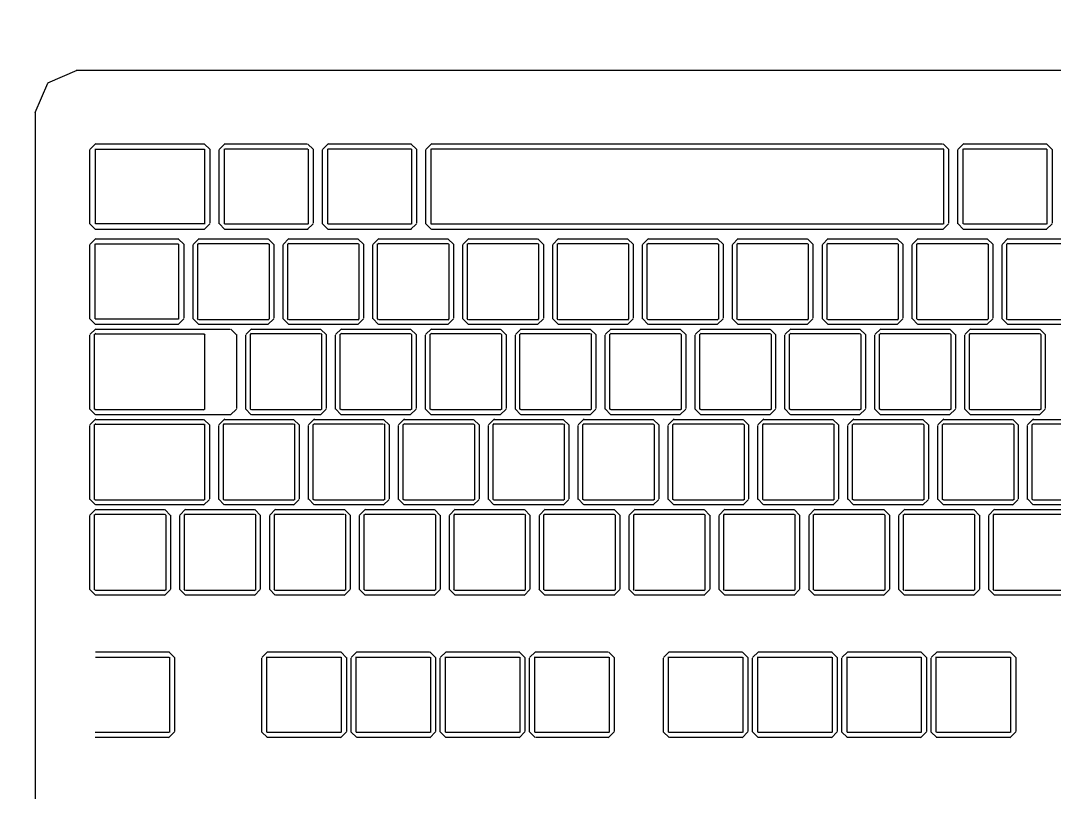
# Model space of a CAD drawing. Header units: millimetres. Extents: x 0 to 9483559, y -180456 to 305735.
# Drawn here: x 523027.6 to 523247.8, y -78233.9 to -78065.4 of the extents above; entities that cross this region are included whole.
import ezdxf
from ezdxf import colors
from ezdxf.entities.mleader import LeaderData, LeaderLine
from ezdxf.enums import TextEntityAlignment as Align
from ezdxf.math import Vec2, Vec3

# ---------------------------------------------------------------- set-up
doc = ezdxf.new("R2018")
doc.units = ezdxf.units.MM
doc.layers.add('EI_DIMS_DETAIL', color=7, linetype='Continuous')
for name, color, linetype, lineweight in [('АР_Маркер экспликации', 239, 'Continuous', 13), ('АР_Номер помещения', 250, 'Continuous', 9), ('АР_Отметки', 7, 'Continuous', 5)]:
    doc.layers.add(name, color=color, linetype=linetype, lineweight=lineweight)
doc.layers.add('АР_Названия помещений', color=124, linetype='Continuous', lineweight=5, plot=False)
doc.layers.add('АР_Помещения_площадь', color=19, linetype='Continuous', lineweight=9, plot=False)
doc.layers.add('ТХ_ОБЩЕЕ', color=7, linetype='Continuous', lineweight=0, true_color=0x7b7b7b)
doc.styles.add('ISOCPEUR', font='', dxfattribs={"height": 250})
doc.styles.get("Standard").update_dxf_attribs({"font": 'GOST.TTF'})
doc.styles.add('ГОСТ 2.304', font='CS_Gost2304.shx', dxfattribs={"oblique": 10})
doc.styles.get('ISOCPEUR').set_extended_font_data('ISOCPEUR', italic=True)
doc.dimstyles.new('СПДС', dxfattribs={"dimscale": 100, "dimtxt": 2.5, "dimasz": 2.5, "dimexe": 2, "dimexo": 0.625, "dimgap": 1, "dimtad": 1, "dimdec": 0, "dimrnd": 5, "dimtxsty": 'ГОСТ 2.304', "dimblk": 'OBLIQUE', "dimblk1": 'OBLIQUE', "dimblk2": 'OBLIQUE', "dimcen": 2.5, "dimdle": 2, "dimadec": 0, "dimazin": 2, "dimtfac": 0.75, "dimtdec": 4, "dimtmove": 1, "dimatfit": 3, "dimfxl": 1, "dimtfill": 1, "dimtolj": 1, "dimarcsym": 1})

# ---------------------------------------------------------------- blocks, each defined once
blk = doc.blocks.new('_DotSmall')
at = {"color": 0, "linetype": 'ByBlock', "const_width": 0.5}
blk.add_lwpolyline([(-0.0625, 0, 1), (0.0625, 0, 1)], format="xyb", close=True, dxfattribs=at)
blk = doc.blocks.new('*U221')
at = {"color": 7, "style": 'ISOCPEUR', "width": 0.7, "flags": 1}
blk.add_attdef('КАТЕГОРИЯ', (-499.17, -2092.19), '', height=250, dxfattribs=at)
at = {"layer": 'АР_Номер помещения', "color": 7, "style": 'ISOCPEUR', "width": 0.7}
blk.add_attdef('НОМЕР_ПОМЕЩЕНИЯ', text='', height=300, dxfattribs=at).set_placement((-11525.99, 10719.61), align=Align.MIDDLE_CENTER)
at = {"layer": 'АР_Помещения_площадь', "color": 7, "lineweight": 30, "width": 0.7, "flags": 104}
blk.add_attdef('ИМЯ_ПОМЕЩЕНИЯ', text='', height=100, dxfattribs=at).set_placement((157.63, 1217.14), align=Align.MIDDLE_CENTER)
at = {"layer": 'АР_Помещения_площадь', "color": 7, "style": 'ISOCPEUR', "width": 0.7}
blk.add_attdef('ПЛОЩАДЬ_ПОМЕЩЕНИЯ', text='', height=200, dxfattribs=at).set_placement((-6958.29, 1083.48), align=Align.MIDDLE_RIGHT)
blk = doc.blocks.new('table oborud')
at = {"layer": 'ТХ_ОБЩЕЕ'}
for points in [[(743593.61, 689716.76), (743447.36, 689716.76)], [(743599.83, 689714.11), (743593.58, 689716.86)], [(743602.61, 689707.91), (743599.86, 689714.16)], [(743602.61, 689265.29), (743602.61, 689708.04)], [(743460.41, 689688.26), (743460.41, 689704.01)], [(743461.51, 689688.24), (743461.51, 689703.99)], [(743477.56, 689703.94), (743477.56, 689688.19)], [(743478.66, 689703.91), (743478.66, 689688.16)], [(743490.76, 689703.91), (743492.01, 689705.16)], [(743490.76, 689689.14), (743490.76, 689703.89)], [(743491.76, 689703.94), (743492.01, 689704.19)], [(743491.76, 689689.11), (743491.76, 689703.86)], [(743491.93, 689704.11), (743507.93, 689704.11)], [(743491.96, 689705.11), (743507.71, 689705.11)], [(743507.81, 689705.11), (743509.06, 689703.86)], [(743507.83, 689704.11), (743508.08, 689703.86)], [(743508.01, 689703.94), (743508.01, 689689.19)], [(743509.01, 689703.91), (743509.01, 689689.16)], [(743510.01, 689703.91), (743511.26, 689705.16)], [(743510.01, 689680.81), (743510.01, 689703.81)], [(743511.01, 689703.94), (743511.26, 689704.19)], [(743511.01, 689680.79), (743511.01, 689704.04)], [(743511.16, 689704.09), (743527.16, 689704.09)], [(743511.18, 689705.11), (743526.93, 689705.11)], [(743527.06, 689705.11), (743528.31, 689703.86)], [(743527.08, 689704.09), (743527.33, 689703.84)], [(743527.23, 689703.94), (743527.23, 689680.69)], [(743528.23, 689703.91), (743528.23, 689680.91)], [(743529.23, 689703.91), (743530.48, 689705.16)], [(743529.23, 689675.06), (743529.23, 689703.81)], [(743530.26, 689703.94), (743530.51, 689704.19)], [(743530.26, 689680.79), (743530.26, 689704.04)], [(743530.41, 689704.09), (743546.41, 689704.09)], [(743530.43, 689705.11), (743546.18, 689705.11)], [(743546.31, 689705.11), (743547.56, 689703.86)], [(743546.33, 689704.09), (743546.58, 689703.84)], [(743546.48, 689703.94), (743546.48, 689680.69)], [(743547.48, 689703.91), (743547.48, 689675.16)], [(743548.48, 689703.91), (743549.73, 689705.16)], [(743548.48, 689686.19), (743548.48, 689703.94)], [(743549.61, 689686.21), (743549.61, 689703.96)], [(743549.61, 689703.94), (743549.61, 689703.94)], [(743549.66, 689703.99), (743565.66, 689703.99)], [(743549.68, 689705.11), (743565.43, 689705.11)], [(743565.53, 689705.11), (743566.78, 689703.86)], [(743565.58, 689703.99), (743565.58, 689703.99)], [(743565.63, 689703.94), (743565.63, 689686.19)], [(743566.73, 689703.91), (743566.73, 689686.16)], [(743568.73, 689703.91), (743569.98, 689705.16)], [(743568.73, 689680.71), (743568.73, 689703.96)], [(743569.88, 689703.94), (743569.88, 689703.94)], [(743569.88, 689680.66), (743569.88, 689703.91)], [(743569.91, 689703.94), (743585.91, 689703.94)], [(743569.93, 689705.11), (743585.68, 689705.11)], [(743585.78, 689705.11), (743587.03, 689703.86)], [(743585.83, 689703.94), (743585.83, 689680.69)], [(743586.98, 689703.91), (743586.98, 689680.66)], [(743461.61, 689687.06), (743460.36, 689688.31)], [(743477.51, 689688.16), (743461.51, 689688.16)], [(743461.58, 689688.16), (743461.58, 689688.16)], [(743478.66, 689688.26), (743477.41, 689687.01)], [(743477.56, 689688.24), (743477.56, 689688.24)], [(743491.96, 689687.94), (743490.71, 689689.19)], [(743491.93, 689688.94), (743491.68, 689689.19)], [(743507.83, 689688.94), (743491.83, 689688.94)], [(743509.01, 689689.14), (743507.76, 689687.89)], [(743508.01, 689689.11), (743507.76, 689688.86)], [(743477.46, 689687.06), (743461.71, 689687.06)], [(743490.76, 689684.74), (743492.01, 689685.99)], [(743491.96, 689685.94), (743507.71, 689685.94)], [(743507.81, 689687.94), (743492.06, 689687.94)], [(743507.81, 689685.94), (743509.06, 689684.69)], [(743549.68, 689685.06), (743548.43, 689686.31)], [(743565.58, 689686.19), (743549.58, 689686.19)], [(743549.66, 689686.19), (743549.66, 689686.19)], [(743566.73, 689686.26), (743565.48, 689685.01)], [(743565.63, 689686.24), (743565.63, 689686.24)], [(743490.76, 689669.96), (743490.76, 689684.71)], [(743491.76, 689684.76), (743492.01, 689685.01)], [(743491.76, 689669.94), (743491.76, 689684.69)], [(743491.93, 689684.94), (743507.93, 689684.94)], [(743507.83, 689684.94), (743508.08, 689684.69)], [(743508.01, 689684.76), (743508.01, 689670.01)], [(743509.01, 689684.74), (743509.01, 689669.99)], [(743565.53, 689685.06), (743549.78, 689685.06)], [(743548.48, 689681.89), (743549.73, 689683.14)], [(743548.48, 689667.11), (743548.48, 689681.86)], [(743549.48, 689681.91), (743549.73, 689682.16)], [(743549.48, 689667.09), (743549.48, 689681.84)], [(743549.66, 689682.06), (743565.66, 689682.06)], [(743549.68, 689683.06), (743565.43, 689683.06)], [(743565.53, 689683.06), (743566.78, 689681.81)], [(743565.56, 689682.06), (743565.81, 689681.81)], [(743565.73, 689681.91), (743565.73, 689667.16)], [(743566.73, 689681.89), (743566.73, 689667.14)], [(743511.18, 689679.61), (743509.93, 689680.86)], [(743511.16, 689680.64), (743510.91, 689680.89)], [(743527.08, 689680.64), (743511.08, 689680.64)], [(743527.06, 689679.61), (743511.31, 689679.61)], [(743528.23, 689680.81), (743526.98, 689679.56)], [(743527.23, 689680.79), (743526.98, 689680.54)], [(743530.41, 689680.64), (743530.16, 689680.89)], [(743546.33, 689680.64), (743530.33, 689680.64)], [(743546.48, 689680.79), (743546.23, 689680.54)], [(743569.93, 689679.51), (743568.68, 689680.76)], [(743585.83, 689680.66), (743569.83, 689680.66)], [(743569.91, 689680.66), (743569.91, 689680.66)], [(743585.78, 689679.51), (743570.03, 689679.51)], [(743586.98, 689680.71), (743585.73, 689679.46)], [(743510.01, 689676.44), (743511.26, 689677.69)], [(743511.18, 689677.61), (743526.93, 689677.61)], [(743527.06, 689677.61), (743528.31, 689676.36)], [(743568.73, 689676.31), (743569.98, 689677.56)], [(743569.93, 689677.51), (743585.68, 689677.51)], [(743585.78, 689677.51), (743587.03, 689676.26)], [(743510.01, 689661.66), (743510.01, 689676.41)], [(743510.98, 689676.46), (743511.23, 689676.71)], [(743510.98, 689661.64), (743510.98, 689676.39)], [(743511.16, 689676.64), (743527.16, 689676.64)], [(743527.08, 689676.64), (743527.33, 689676.39)], [(743527.26, 689676.46), (743527.26, 689661.71)], [(743528.23, 689676.44), (743528.23, 689661.69)], [(743530.43, 689673.86), (743529.18, 689675.11)], [(743547.48, 689675.06), (743546.23, 689673.81)], [(743568.73, 689658.59), (743568.73, 689676.34)], [(743569.86, 689658.64), (743569.86, 689676.39)], [(743569.86, 689676.36), (743569.86, 689676.36)], [(743569.91, 689676.39), (743585.91, 689676.39)], [(743585.83, 689676.39), (743585.83, 689676.39)], [(743585.88, 689676.36), (743585.88, 689658.61)], [(743586.98, 689676.31), (743586.98, 689658.81)], [(743546.31, 689673.86), (743530.56, 689673.86)], [(743529.23, 689670.69), (743530.48, 689671.94)], [(743529.23, 689655.91), (743529.23, 689670.66)], [(743530.23, 689670.71), (743530.48, 689670.96)], [(743530.23, 689655.89), (743530.23, 689670.64)], [(743530.41, 689670.89), (743546.41, 689670.89)], [(743530.43, 689671.86), (743546.18, 689671.86)], [(743546.31, 689671.86), (743547.56, 689670.61)], [(743546.33, 689670.89), (743546.58, 689670.64)], [(743546.51, 689670.71), (743546.51, 689655.96)], [(743547.48, 689670.69), (743547.48, 689655.94)], [(743460.41, 689667.26), (743461.66, 689668.51)], [(743461.61, 689668.46), (743477.36, 689668.46)], [(743477.46, 689668.46), (743478.71, 689667.21)], [(743491.96, 689668.76), (743490.71, 689670.01)], [(743491.93, 689669.76), (743491.68, 689670.01)], [(743507.83, 689669.76), (743491.83, 689669.76)], [(743507.81, 689668.76), (743492.06, 689668.76)], [(743509.01, 689669.96), (743507.76, 689668.71)], [(743508.01, 689669.94), (743507.76, 689669.69)], [(743460.41, 689651.61), (743460.41, 689667.36)], [(743461.51, 689651.59), (743461.51, 689667.34)], [(743461.51, 689667.29), (743461.51, 689667.29)], [(743461.58, 689667.34), (743477.58, 689667.34)], [(743477.51, 689667.34), (743477.51, 689667.34)], [(743477.56, 689667.29), (743477.56, 689651.54)], [(743478.66, 689667.26), (743478.66, 689651.51)], [(743490.76, 689665.59), (743492.01, 689666.84)], [(743491.96, 689666.76), (743507.71, 689666.76)], [(743507.81, 689666.76), (743509.06, 689665.51)], [(743549.68, 689665.91), (743548.43, 689667.16)], [(743549.66, 689666.91), (743549.41, 689667.16)], [(743565.56, 689666.91), (743549.56, 689666.91)], [(743566.73, 689667.11), (743565.48, 689665.86)], [(743565.73, 689667.09), (743565.48, 689666.84)], [(743490.76, 689650.79), (743490.76, 689665.54)], [(743491.76, 689665.61), (743492.01, 689665.86)], [(743491.76, 689650.76), (743491.76, 689665.51)], [(743491.93, 689665.76), (743507.93, 689665.76)], [(743507.83, 689665.76), (743508.08, 689665.51)], [(743508.01, 689665.61), (743508.01, 689650.86)], [(743509.01, 689665.59), (743509.01, 689650.84)], [(743548.48, 689662.71), (743549.73, 689663.96)], [(743549.68, 689663.91), (743565.43, 689663.91)], [(743565.53, 689665.91), (743549.78, 689665.91)], [(743565.53, 689663.91), (743566.78, 689662.66)], [(743511.18, 689660.46), (743509.93, 689661.71)], [(743511.16, 689661.46), (743510.91, 689661.71)], [(743528.23, 689661.66), (743526.98, 689660.41)], [(743527.26, 689661.64), (743527.01, 689661.39)], [(743548.48, 689647.94), (743548.48, 689662.69)], [(743549.48, 689662.74), (743549.73, 689662.99)], [(743549.48, 689647.91), (743549.48, 689662.66)], [(743549.66, 689662.91), (743565.66, 689662.91)], [(743565.56, 689662.91), (743565.81, 689662.66)], [(743565.73, 689662.74), (743565.73, 689647.99)], [(743566.73, 689662.71), (743566.73, 689647.96)], [(743527.08, 689661.46), (743511.08, 689661.46)], [(743527.06, 689660.46), (743511.31, 689660.46)], [(743510.01, 689657.26), (743511.26, 689658.51)], [(743510.01, 689642.49), (743510.01, 689657.24)], [(743510.98, 689657.29), (743511.23, 689657.54)], [(743510.98, 689642.46), (743510.98, 689657.21)], [(743511.16, 689657.46), (743527.16, 689657.46)], [(743511.18, 689658.46), (743526.93, 689658.46)], [(743527.06, 689658.46), (743528.31, 689657.21)], [(743527.08, 689657.46), (743527.33, 689657.21)], [(743527.26, 689657.29), (743527.26, 689642.54)], [(743528.23, 689657.26), (743528.23, 689642.51)], [(743569.93, 689657.49), (743568.68, 689658.74)], [(743585.83, 689658.59), (743569.83, 689658.59)], [(743569.91, 689658.59), (743569.91, 689658.59)], [(743585.78, 689657.49), (743570.03, 689657.49)], [(743586.98, 689658.69), (743585.73, 689657.44)], [(743585.88, 689658.64), (743585.88, 689658.64)], [(743530.43, 689654.71), (743529.18, 689655.96)], [(743530.41, 689655.71), (743530.16, 689655.96)], [(743546.33, 689655.71), (743530.33, 689655.71)], [(743547.48, 689655.91), (743546.23, 689654.66)], [(743546.51, 689655.89), (743546.26, 689655.64)], [(743568.73, 689654.29), (743569.98, 689655.54)], [(743569.93, 689655.49), (743585.68, 689655.49)], [(743585.78, 689655.49), (743587.03, 689654.24)], [(743546.31, 689654.71), (743530.56, 689654.71)], [(743568.73, 689636.56), (743568.73, 689654.31)], [(743569.86, 689636.59), (743569.86, 689654.34)], [(743569.86, 689654.31), (743569.86, 689654.31)], [(743569.91, 689654.36), (743585.91, 689654.36)], [(743585.83, 689654.36), (743585.83, 689654.36)], [(743585.88, 689654.31), (743585.88, 689636.56)], [(743586.98, 689654.29), (743586.98, 689636.54)], [(743461.61, 689650.41), (743460.36, 689651.66)], [(743477.51, 689651.51), (743461.51, 689651.51)], [(743461.58, 689651.51), (743461.58, 689651.51)], [(743478.66, 689651.61), (743477.41, 689650.36)], [(743477.56, 689651.59), (743477.56, 689651.59)], [(743491.96, 689649.61), (743490.71, 689650.86)], [(743491.93, 689650.61), (743491.68, 689650.86)], [(743507.83, 689650.61), (743491.83, 689650.61)], [(743509.01, 689650.79), (743507.76, 689649.54)], [(743508.01, 689650.76), (743507.76, 689650.51)], [(743529.23, 689651.51), (743530.48, 689652.76)], [(743529.23, 689636.74), (743529.23, 689651.49)], [(743530.23, 689651.54), (743530.48, 689651.79)], [(743530.23, 689636.71), (743530.23, 689651.46)], [(743530.41, 689651.71), (743546.41, 689651.71)], [(743530.43, 689652.71), (743546.18, 689652.71)], [(743546.31, 689652.71), (743547.56, 689651.46)], [(743546.33, 689651.71), (743546.58, 689651.46)], [(743546.51, 689651.54), (743546.51, 689636.79)], [(743547.48, 689651.51), (743547.48, 689636.76)], [(743460.41, 689648.21), (743461.66, 689649.46)], [(743461.61, 689649.41), (743477.36, 689649.41)], [(743477.46, 689650.41), (743461.71, 689650.41)], [(743477.46, 689649.41), (743478.71, 689648.16)], [(743507.81, 689649.61), (743492.06, 689649.61)], [(743460.41, 689632.59), (743460.41, 689648.09)], [(743461.51, 689632.54), (743461.51, 689648.29)], [(743461.51, 689648.26), (743461.51, 689648.26)], [(743461.58, 689648.31), (743477.58, 689648.31)], [(743477.51, 689648.31), (743477.51, 689648.31)], [(743477.56, 689648.26), (743477.56, 689632.51)], [(743478.66, 689648.21), (743478.66, 689632.71)], [(743490.76, 689646.41), (743492.01, 689647.66)], [(743490.76, 689631.64), (743490.76, 689646.39)], [(743491.76, 689646.44), (743492.01, 689646.69)], [(743491.76, 689631.61), (743491.76, 689646.36)], [(743491.93, 689646.61), (743507.93, 689646.61)], [(743491.96, 689647.61), (743507.71, 689647.61)], [(743507.81, 689647.61), (743509.06, 689646.36)], [(743507.83, 689646.61), (743508.08, 689646.36)], [(743508.01, 689646.44), (743508.01, 689631.69)], [(743509.01, 689646.41), (743509.01, 689631.66)], [(743549.68, 689646.74), (743548.43, 689647.99)], [(743549.66, 689647.74), (743549.41, 689647.99)], [(743565.56, 689647.74), (743549.56, 689647.74)], [(743565.53, 689646.74), (743549.78, 689646.74)], [(743566.73, 689647.94), (743565.48, 689646.69)], [(743565.73, 689647.91), (743565.48, 689647.66)], [(743548.48, 689643.54), (743549.73, 689644.79)], [(743549.68, 689644.74), (743565.43, 689644.74)], [(743565.53, 689644.74), (743566.78, 689643.49)], [(743511.18, 689641.29), (743509.93, 689642.54)], [(743511.16, 689642.29), (743510.91, 689642.54)], [(743527.08, 689642.29), (743511.08, 689642.29)], [(743528.23, 689642.49), (743526.98, 689641.24)], [(743527.26, 689642.46), (743527.01, 689642.21)], [(743548.48, 689628.76), (743548.48, 689643.51)], [(743549.48, 689643.56), (743549.73, 689643.81)], [(743549.48, 689628.74), (743549.48, 689643.49)], [(743549.66, 689643.74), (743565.66, 689643.74)], [(743565.56, 689643.74), (743565.81, 689643.49)], [(743565.73, 689643.56), (743565.73, 689628.81)], [(743566.73, 689643.54), (743566.73, 689628.79)], [(743527.06, 689641.29), (743511.31, 689641.29)], [(743510.01, 689638.09), (743511.26, 689639.34)], [(743510.01, 689623.31), (743510.01, 689638.06)], [(743510.98, 689638.11), (743511.23, 689638.36)], [(743510.98, 689623.29), (743510.98, 689638.04)], [(743511.16, 689638.29), (743527.16, 689638.29)], [(743511.18, 689639.29), (743526.93, 689639.29)], [(743527.06, 689639.29), (743528.31, 689638.04)], [(743527.08, 689638.29), (743527.33, 689638.04)], [(743527.26, 689638.11), (743527.26, 689623.36)], [(743528.23, 689638.09), (743528.23, 689623.34)], [(743530.43, 689635.54), (743529.18, 689636.79)], [(743530.41, 689636.54), (743530.16, 689636.79)], [(743546.33, 689636.54), (743530.33, 689636.54)], [(743546.31, 689635.54), (743530.56, 689635.54)], [(743547.48, 689636.74), (743546.23, 689635.49)], [(743546.51, 689636.71), (743546.26, 689636.46)], [(743569.93, 689635.46), (743568.68, 689636.71)], [(743585.83, 689636.56), (743569.83, 689636.56)], [(743569.91, 689636.56), (743569.91, 689636.56)], [(743585.78, 689635.46), (743570.03, 689635.46)], [(743586.98, 689636.64), (743585.73, 689635.39)], [(743585.88, 689636.61), (743585.88, 689636.61)], [(743529.23, 689632.34), (743530.48, 689633.59)], [(743530.43, 689633.54), (743546.18, 689633.54)], [(743546.31, 689633.54), (743547.56, 689632.29)], [(743568.73, 689632.26), (743569.98, 689633.51)], [(743569.93, 689633.46), (743585.68, 689633.46)], [(743585.78, 689633.46), (743587.03, 689632.21)], [(743461.61, 689631.39), (743460.36, 689632.64)], [(743477.51, 689632.49), (743461.51, 689632.49)], [(743461.58, 689632.49), (743461.58, 689632.49)], [(743477.46, 689631.39), (743461.71, 689631.39)], [(743478.66, 689632.59), (743477.41, 689631.34)], [(743477.56, 689632.54), (743477.56, 689632.54)], [(743491.96, 689630.44), (743490.71, 689631.69)], [(743491.93, 689631.44), (743491.68, 689631.69)], [(743507.83, 689631.44), (743491.83, 689631.44)], [(743509.01, 689631.64), (743507.76, 689630.39)], [(743508.01, 689631.61), (743507.76, 689631.36)], [(743529.23, 689617.56), (743529.23, 689632.31)], [(743530.23, 689632.36), (743530.48, 689632.61)], [(743530.23, 689617.54), (743530.23, 689632.29)], [(743530.41, 689632.54), (743546.41, 689632.54)], [(743546.33, 689632.54), (743546.58, 689632.29)], [(743546.51, 689632.36), (743546.51, 689617.61)], [(743547.48, 689632.34), (743547.48, 689617.59)], [(743568.73, 689523.16), (743568.73, 689632.16)], [(743569.86, 689523.14), (743569.86, 689632.39)], [(743569.86, 689632.29), (743569.86, 689632.29)], [(743569.91, 689632.34), (743585.91, 689632.34)], [(743585.83, 689632.34), (743585.83, 689632.34)], [(743585.86, 689632.29), (743585.86, 689523.04)], [(743586.98, 689632.26), (743586.98, 689523.26)], [(743460.41, 689629.19), (743461.66, 689630.44)], [(743460.41, 689613.54), (743460.41, 689629.29)], [(743461.51, 689613.51), (743461.51, 689629.26)], [(743461.51, 689629.21), (743461.51, 689629.21)], [(743461.58, 689629.29), (743477.58, 689629.29)], [(743461.61, 689630.39), (743477.36, 689630.39)], [(743477.46, 689630.39), (743478.71, 689629.14)], [(743477.51, 689629.29), (743477.51, 689629.29)], [(743477.56, 689629.21), (743477.56, 689613.46)], [(743478.66, 689629.19), (743478.66, 689613.44)], [(743507.81, 689630.44), (743492.06, 689630.44)], [(743549.68, 689627.56), (743548.43, 689628.81)], [(743549.66, 689628.56), (743549.41, 689628.81)], [(743565.56, 689628.56), (743549.56, 689628.56)], [(743566.73, 689628.76), (743565.48, 689627.51)], [(743565.73, 689628.74), (743565.48, 689628.49)], [(743490.76, 689627.24), (743492.01, 689628.49)], [(743490.76, 689612.46), (743490.76, 689627.21)], [(743491.76, 689627.26), (743492.01, 689627.51)], [(743491.76, 689612.44), (743491.76, 689627.19)], [(743491.93, 689627.44), (743507.93, 689627.44)], [(743491.96, 689628.44), (743507.71, 689628.44)], [(743507.81, 689628.44), (743509.06, 689627.19)], [(743507.83, 689627.44), (743508.08, 689627.19)], [(743508.01, 689627.26), (743508.01, 689612.51)], [(743509.01, 689627.24), (743509.01, 689612.49)], [(743565.53, 689627.56), (743549.78, 689627.56)], [(743548.48, 689624.39), (743549.73, 689625.64)], [(743548.48, 689609.61), (743548.48, 689624.36)], [(743549.48, 689624.41), (743549.73, 689624.66)], [(743549.48, 689609.59), (743549.48, 689624.34)], [(743549.66, 689624.59), (743565.66, 689624.59)], [(743549.68, 689625.56), (743565.43, 689625.56)], [(743565.53, 689625.56), (743566.78, 689624.31)], [(743565.56, 689624.59), (743565.81, 689624.34)], [(743565.73, 689624.41), (743565.73, 689609.66)], [(743566.73, 689624.39), (743566.73, 689609.64)], [(743511.18, 689622.11), (743509.93, 689623.36)], [(743511.16, 689623.11), (743510.91, 689623.36)], [(743527.08, 689623.11), (743511.08, 689623.11)], [(743527.06, 689622.11), (743511.31, 689622.11)], [(743528.23, 689623.31), (743526.98, 689622.06)], [(743527.26, 689623.29), (743527.01, 689623.04)], [(743510.01, 689618.94), (743511.26, 689620.19)], [(743511.18, 689620.11), (743526.93, 689620.11)], [(743527.06, 689620.11), (743528.31, 689618.86)], [(743510.01, 689604.16), (743510.01, 689618.91)], [(743510.98, 689618.96), (743511.23, 689619.21)], [(743510.98, 689604.14), (743510.98, 689618.89)], [(743511.16, 689619.14), (743527.16, 689619.14)], [(743527.08, 689619.14), (743527.33, 689618.89)], [(743527.26, 689618.96), (743527.26, 689604.21)], [(743528.23, 689618.94), (743528.23, 689604.19)], [(743530.43, 689616.36), (743529.18, 689617.61)], [(743530.41, 689617.36), (743530.16, 689617.61)], [(743547.48, 689617.56), (743546.23, 689616.31)], [(743546.33, 689617.36), (743530.33, 689617.36)], [(743546.31, 689616.36), (743530.56, 689616.36)], [(743546.51, 689617.54), (743546.26, 689617.29)], [(743461.61, 689612.34), (743460.36, 689613.59)], [(743477.51, 689613.44), (743461.51, 689613.44)], [(743461.58, 689613.44), (743461.58, 689613.44)], [(743478.66, 689613.54), (743477.41, 689612.29)], [(743477.56, 689613.51), (743477.56, 689613.51)], [(743529.23, 689613.19), (743530.48, 689614.44)], [(743529.23, 689598.41), (743529.23, 689613.16)], [(743530.23, 689613.21), (743530.48, 689613.46)], [(743530.41, 689613.39), (743546.41, 689613.39)], [(743530.43, 689614.36), (743546.18, 689614.36)], [(743546.31, 689614.36), (743547.56, 689613.11)], [(743546.33, 689613.39), (743546.58, 689613.14)], [(743546.51, 689613.21), (743546.51, 689598.46)], [(743547.48, 689613.19), (743547.48, 689598.44)], [(743460.41, 689610.14), (743461.66, 689611.39)], [(743461.61, 689611.34), (743477.36, 689611.34)], [(743477.46, 689612.34), (743461.71, 689612.34)], [(743477.46, 689611.34), (743478.71, 689610.09)], [(743491.96, 689611.26), (743490.71, 689612.51)], [(743491.93, 689612.26), (743491.68, 689612.51)], [(743507.83, 689612.26), (743491.83, 689612.26)], [(743507.81, 689611.26), (743492.06, 689611.26)], [(743509.01, 689612.46), (743507.76, 689611.21)], [(743508.01, 689612.44), (743507.76, 689612.19)], [(743530.23, 689598.39), (743530.23, 689613.14)], [(743460.41, 689594.51), (743460.41, 689610.01)], [(743461.51, 689594.46), (743461.51, 689610.21)], [(743461.51, 689610.19), (743461.51, 689610.19)], [(743461.58, 689610.24), (743477.58, 689610.24)], [(743477.51, 689610.24), (743477.51, 689610.24)], [(743477.56, 689610.19), (743477.56, 689594.44)], [(743478.66, 689610.14), (743478.66, 689594.64)], [(743490.76, 689608.09), (743492.01, 689609.34)], [(743491.96, 689609.26), (743507.71, 689609.26)], [(743507.81, 689609.26), (743509.06, 689608.01)], [(743549.68, 689608.41), (743548.43, 689609.66)], [(743549.66, 689609.41), (743549.41, 689609.66)], [(743565.56, 689609.41), (743549.56, 689609.41)], [(743566.73, 689609.61), (743565.48, 689608.36)], [(743565.73, 689609.59), (743565.48, 689609.34)], [(743490.76, 689593.31), (743490.76, 689608.06)], [(743491.76, 689608.11), (743492.01, 689608.36)], [(743491.76, 689593.29), (743491.76, 689608.04)], [(743491.93, 689608.29), (743507.93, 689608.29)], [(743507.83, 689608.29), (743508.08, 689608.04)], [(743508.01, 689608.11), (743508.01, 689593.36)], [(743509.01, 689608.09), (743509.01, 689593.34)], [(743565.53, 689608.41), (743549.78, 689608.41)], [(743548.48, 689605.21), (743549.73, 689606.46)], [(743548.48, 689590.44), (743548.48, 689605.19)], [(743549.48, 689605.24), (743549.73, 689605.49)], [(743549.48, 689590.41), (743549.48, 689605.16)], [(743549.66, 689605.41), (743565.66, 689605.41)], [(743549.68, 689606.41), (743565.43, 689606.41)], [(743565.53, 689606.41), (743566.78, 689605.16)], [(743565.56, 689605.41), (743565.81, 689605.16)], [(743565.73, 689605.24), (743565.73, 689590.49)], [(743566.73, 689605.21), (743566.73, 689590.46)], [(743511.18, 689602.96), (743509.93, 689604.21)], [(743511.16, 689603.96), (743510.91, 689604.21)], [(743527.08, 689603.96), (743511.08, 689603.96)], [(743527.06, 689602.96), (743511.31, 689602.96)], [(743528.23, 689604.16), (743526.98, 689602.91)], [(743527.26, 689604.14), (743527.01, 689603.89)], [(743510.01, 689599.76), (743511.26, 689601.01)], [(743510.98, 689599.79), (743511.23, 689600.04)], [(743511.16, 689599.96), (743527.16, 689599.96)], [(743511.18, 689600.96), (743526.93, 689600.96)], [(743527.06, 689600.96), (743528.31, 689599.71)], [(743527.08, 689599.96), (743527.33, 689599.71)], [(743510.01, 689584.99), (743510.01, 689599.74)], [(743510.98, 689584.96), (743510.98, 689599.71)], [(743527.26, 689599.79), (743527.26, 689585.04)], [(743528.23, 689599.76), (743528.23, 689585.01)], [(743530.43, 689597.21), (743529.18, 689598.46)], [(743530.41, 689598.21), (743530.16, 689598.46)], [(743546.33, 689598.21), (743530.33, 689598.21)], [(743547.48, 689598.41), (743546.23, 689597.16)], [(743546.51, 689598.39), (743546.26, 689598.14)], [(743546.31, 689597.21), (743530.56, 689597.21)], [(743461.61, 689593.31), (743460.36, 689594.56)], [(743477.51, 689594.41), (743461.51, 689594.41)], [(743461.58, 689594.41), (743461.58, 689594.41)], [(743478.66, 689594.51), (743477.41, 689593.26)], [(743477.56, 689594.46), (743477.56, 689594.46)], [(743491.96, 689592.11), (743490.71, 689593.36)], [(743491.93, 689593.11), (743491.68, 689593.36)], [(743529.23, 689594.01), (743530.48, 689595.26)], [(743529.23, 689579.24), (743529.23, 689593.99)], [(743530.23, 689594.04), (743530.48, 689594.29)], [(743530.23, 689579.21), (743530.23, 689593.96)], [(743530.41, 689594.21), (743546.41, 689594.21)], [(743530.43, 689595.21), (743546.18, 689595.21)], [(743546.31, 689595.21), (743547.56, 689593.96)], [(743546.33, 689594.21), (743546.58, 689593.96)], [(743546.51, 689594.04), (743546.51, 689579.29)], [(743547.48, 689594.01), (743547.48, 689579.26)], [(743477.46, 689593.31), (743461.71, 689593.31)], [(743507.83, 689593.11), (743491.83, 689593.11)], [(743507.81, 689592.11), (743492.06, 689592.11)], [(743509.01, 689593.31), (743507.76, 689592.06)], [(743508.01, 689593.29), (743507.76, 689593.04)], [(743490.76, 689588.91), (743492.01, 689590.16)], [(743491.76, 689588.94), (743492.01, 689589.19)], [(743491.93, 689589.11), (743507.93, 689589.11)], [(743491.96, 689590.11), (743507.71, 689590.11)], [(743507.81, 689590.11), (743509.06, 689588.86)], [(743507.83, 689589.11), (743508.08, 689588.86)], [(743508.01, 689588.94), (743508.01, 689574.19)], [(743549.68, 689589.24), (743548.43, 689590.49)], [(743549.66, 689590.24), (743549.41, 689590.49)], [(743565.56, 689590.24), (743549.56, 689590.24)], [(743565.53, 689589.24), (743549.78, 689589.24)], [(743566.73, 689590.44), (743565.48, 689589.19)], [(743565.73, 689590.41), (743565.48, 689590.16)], [(743490.76, 689574.14), (743490.76, 689588.89)], [(743491.76, 689574.11), (743491.76, 689588.86)], [(743509.01, 689588.91), (743509.01, 689574.16)], [(743548.48, 689586.04), (743549.73, 689587.29)], [(743549.68, 689587.24), (743565.43, 689587.24)], [(743565.53, 689587.24), (743566.78, 689585.99)], [(743511.18, 689583.79), (743509.93, 689585.04)], [(743511.16, 689584.79), (743510.91, 689585.04)], [(743527.08, 689584.79), (743511.08, 689584.79)], [(743528.23, 689584.99), (743526.98, 689583.74)], [(743527.26, 689584.96), (743527.01, 689584.71)], [(743548.48, 689571.26), (743548.48, 689586.01)], [(743549.48, 689586.06), (743549.73, 689586.31)], [(743549.48, 689571.24), (743549.48, 689585.99)], [(743549.66, 689586.24), (743565.66, 689586.24)], [(743565.56, 689586.24), (743565.81, 689585.99)], [(743565.73, 689586.06), (743565.73, 689571.31)], [(743566.73, 689586.04), (743566.73, 689571.29)], [(743460.41, 689581.61), (743461.66, 689582.86)], [(743461.61, 689582.81), (743477.36, 689582.81)], [(743477.46, 689582.81), (743478.71, 689581.56)], [(743527.06, 689583.79), (743511.31, 689583.79)], [(743460.41, 689565.99), (743460.41, 689581.49)], [(743461.51, 689565.94), (743461.51, 689581.69)], [(743461.51, 689581.66), (743461.51, 689581.66)], [(743461.58, 689581.71), (743477.58, 689581.71)], [(743477.51, 689581.71), (743477.51, 689581.71)], [(743477.56, 689581.66), (743477.56, 689565.91)], [(743478.66, 689581.61), (743478.66, 689566.11)], [(743510.01, 689580.59), (743511.26, 689581.84)], [(743510.01, 689565.81), (743510.01, 689580.56)], [(743510.98, 689580.61), (743511.23, 689580.86)], [(743510.98, 689565.79), (743510.98, 689580.54)], [(743511.16, 689580.79), (743527.16, 689580.79)], [(743511.18, 689581.79), (743526.93, 689581.79)], [(743527.06, 689581.79), (743528.31, 689580.54)], [(743527.08, 689580.79), (743527.33, 689580.54)], [(743527.26, 689580.61), (743527.26, 689565.86)], [(743528.23, 689580.59), (743528.23, 689565.84)], [(743530.43, 689578.04), (743529.18, 689579.29)], [(743530.41, 689579.04), (743530.16, 689579.29)], [(743546.33, 689579.04), (743530.33, 689579.04)], [(743546.31, 689578.04), (743530.56, 689578.04)], [(743547.48, 689579.24), (743546.23, 689577.99)], [(743546.51, 689579.21), (743546.26, 689578.96)], [(743529.23, 689574.84), (743530.48, 689576.09)], [(743530.43, 689576.04), (743546.18, 689576.04)], [(743546.31, 689576.04), (743547.56, 689574.79)], [(743491.96, 689572.94), (743490.71, 689574.19)], [(743491.93, 689573.94), (743491.68, 689574.19)], [(743507.83, 689573.94), (743491.83, 689573.94)], [(743509.01, 689574.14), (743507.76, 689572.89)], [(743508.01, 689574.11), (743507.76, 689573.86)], [(743529.23, 689560.06), (743529.23, 689574.81)], [(743530.23, 689574.86), (743530.48, 689575.11)], [(743530.23, 689560.04), (743530.23, 689574.79)], [(743530.41, 689575.04), (743546.41, 689575.04)], [(743546.33, 689575.04), (743546.58, 689574.79)], [(743546.51, 689574.86), (743546.51, 689560.11)], [(743547.48, 689574.84), (743547.48, 689560.09)], [(743507.81, 689572.94), (743492.06, 689572.94)], [(743549.68, 689570.09), (743548.43, 689571.34)], [(743549.66, 689571.06), (743549.41, 689571.31)], [(743490.76, 689569.74), (743492.01, 689570.99)], [(743490.76, 689554.96), (743490.76, 689569.71)], [(743491.76, 689569.76), (743492.01, 689570.01)], [(743491.76, 689554.94), (743491.76, 689569.69)], [(743491.93, 689569.94), (743507.93, 689569.94)], [(743491.96, 689570.94), (743507.71, 689570.94)], [(743507.81, 689570.94), (743509.06, 689569.69)], [(743507.83, 689569.94), (743508.08, 689569.69)], [(743508.01, 689569.76), (743508.01, 689555.01)], [(743509.01, 689569.74), (743509.01, 689554.99)], [(743565.56, 689571.06), (743549.56, 689571.06)], [(743565.53, 689570.09), (743549.78, 689570.09)], [(743566.73, 689571.26), (743565.48, 689570.01)], [(743565.73, 689571.24), (743565.48, 689570.99)], [(743548.48, 689566.89), (743549.73, 689568.14)], [(743549.48, 689566.91), (743549.73, 689567.16)], [(743549.66, 689567.09), (743565.66, 689567.09)], [(743549.68, 689568.09), (743565.43, 689568.09)], [(743565.53, 689568.09), (743566.78, 689566.84)], [(743565.56, 689567.09), (743565.81, 689566.84)], [(743565.73, 689566.91), (743565.73, 689552.16)], [(743461.61, 689564.79), (743460.36, 689566.04)], [(743477.51, 689565.89), (743461.51, 689565.89)], [(743461.58, 689565.89), (743461.58, 689565.89)], [(743477.46, 689564.79), (743461.71, 689564.79)], [(743478.66, 689565.99), (743477.41, 689564.74)], [(743477.56, 689565.94), (743477.56, 689565.94)], [(743511.18, 689564.64), (743509.93, 689565.89)], [(743511.16, 689565.61), (743510.91, 689565.86)], [(743527.08, 689565.61), (743511.08, 689565.61)], [(743528.23, 689565.81), (743526.98, 689564.56)], [(743527.26, 689565.79), (743527.01, 689565.54)], [(743548.48, 689552.11), (743548.48, 689566.86)], [(743549.48, 689552.09), (743549.48, 689566.84)], [(743566.73, 689566.89), (743566.73, 689552.14)], [(743460.41, 689562.59), (743461.66, 689563.84)], [(743460.41, 689546.94), (743460.41, 689562.69)], [(743461.51, 689546.91), (743461.51, 689562.66)], [(743461.51, 689562.61), (743461.51, 689562.61)], [(743461.58, 689562.69), (743477.58, 689562.69)], [(743461.61, 689563.79), (743477.36, 689563.79)], [(743477.46, 689563.79), (743478.71, 689562.54)], [(743477.51, 689562.69), (743477.51, 689562.69)], [(743477.56, 689562.61), (743477.56, 689546.86)], [(743478.66, 689562.59), (743478.66, 689546.84)], [(743510.01, 689561.44), (743511.26, 689562.69)], [(743511.18, 689562.64), (743526.93, 689562.64)], [(743527.06, 689564.64), (743511.31, 689564.64)], [(743527.06, 689562.64), (743528.31, 689561.39)], [(743510.01, 689546.66), (743510.01, 689561.41)], [(743510.98, 689561.46), (743511.23, 689561.71)], [(743510.98, 689546.64), (743510.98, 689561.39)], [(743511.16, 689561.64), (743527.16, 689561.64)], [(743527.08, 689561.64), (743527.33, 689561.39)], [(743527.26, 689561.46), (743527.26, 689546.71)], [(743528.23, 689561.44), (743528.23, 689546.69)], [(743530.43, 689558.89), (743529.18, 689560.14)], [(743530.41, 689559.86), (743530.16, 689560.11)], [(743546.33, 689559.86), (743530.33, 689559.86)], [(743546.31, 689558.89), (743530.56, 689558.89)], [(743547.48, 689560.06), (743546.23, 689558.81)], [(743546.51, 689560.04), (743546.26, 689559.79)], [(743529.23, 689555.69), (743530.48, 689556.94)], [(743530.23, 689555.71), (743530.48, 689555.96)], [(743530.43, 689556.89), (743546.18, 689556.89)], [(743546.31, 689556.89), (743547.56, 689555.64)], [(743491.96, 689553.76), (743490.71, 689555.01)], [(743491.93, 689554.76), (743491.68, 689555.01)], [(743507.83, 689554.76), (743491.83, 689554.76)], [(743507.81, 689553.76), (743492.06, 689553.76)], [(743509.01, 689554.96), (743507.76, 689553.71)], [(743508.01, 689554.94), (743507.76, 689554.69)], [(743529.23, 689540.91), (743529.23, 689555.66)], [(743530.23, 689540.89), (743530.23, 689555.64)], [(743530.41, 689555.89), (743546.41, 689555.89)], [(743546.33, 689555.89), (743546.58, 689555.64)], [(743546.51, 689555.71), (743546.51, 689540.96)], [(743547.48, 689555.69), (743547.48, 689540.94)], [(743490.76, 689550.59), (743492.01, 689551.84)], [(743491.96, 689551.76), (743507.71, 689551.76)], [(743507.81, 689551.76), (743509.06, 689550.51)], [(743549.68, 689550.91), (743548.43, 689552.16)], [(743549.66, 689551.91), (743549.41, 689552.16)], [(743565.56, 689551.91), (743549.56, 689551.91)], [(743566.73, 689552.11), (743565.48, 689550.86)], [(743565.73, 689552.09), (743565.48, 689551.84)], [(743490.76, 689535.81), (743490.76, 689550.56)], [(743491.76, 689550.61), (743492.01, 689550.86)], [(743491.76, 689535.79), (743491.76, 689550.54)], [(743491.93, 689550.79), (743507.93, 689550.79)], [(743507.83, 689550.79), (743508.08, 689550.54)], [(743508.01, 689550.61), (743508.01, 689535.86)], [(743509.01, 689550.59), (743509.01, 689535.84)], [(743565.53, 689550.91), (743549.78, 689550.91)], [(743548.48, 689547.71), (743549.73, 689548.96)], [(743548.48, 689532.94), (743548.48, 689547.69)], [(743549.48, 689547.74), (743549.73, 689547.99)], [(743549.48, 689532.91), (743549.48, 689547.66)], [(743549.66, 689547.91), (743565.66, 689547.91)], [(743549.68, 689548.91), (743565.43, 689548.91)], [(743565.53, 689548.91), (743566.78, 689547.66)], [(743565.56, 689547.91), (743565.81, 689547.66)], [(743565.73, 689547.74), (743565.73, 689532.99)], [(743566.73, 689547.71), (743566.73, 689532.96)], [(743461.61, 689545.74), (743460.36, 689546.99)], [(743477.51, 689546.84), (743461.51, 689546.84)], [(743461.58, 689546.84), (743461.58, 689546.84)], [(743477.46, 689545.74), (743461.71, 689545.74)], [(743478.66, 689546.94), (743477.41, 689545.69)], [(743477.56, 689546.91), (743477.56, 689546.91)], [(743511.18, 689545.46), (743509.93, 689546.71)], [(743511.16, 689546.46), (743510.91, 689546.71)], [(743527.08, 689546.46), (743511.08, 689546.46)], [(743527.06, 689545.46), (743511.31, 689545.46)], [(743528.23, 689546.66), (743526.98, 689545.41)], [(743527.26, 689546.64), (743527.01, 689546.39)], [(743460.41, 689543.56), (743461.66, 689544.81)], [(743460.41, 689527.91), (743460.41, 689543.66)], [(743461.51, 689527.86), (743461.51, 689543.61)], [(743461.51, 689543.59), (743461.51, 689543.59)], [(743461.58, 689543.64), (743477.58, 689543.64)], [(743461.61, 689544.74), (743477.36, 689544.74)], [(743477.46, 689544.74), (743478.71, 689543.49)], [(743477.51, 689543.64), (743477.51, 689543.64)], [(743477.56, 689543.59), (743477.56, 689527.84)], [(743478.66, 689543.56), (743478.66, 689527.81)], [(743510.01, 689542.26), (743511.26, 689543.51)], [(743511.18, 689543.46), (743526.93, 689543.46)], [(743527.06, 689543.46), (743528.31, 689542.21)], [(743510.01, 689527.49), (743510.01, 689542.24)], [(743510.98, 689542.29), (743511.23, 689542.54)], [(743510.98, 689527.46), (743510.98, 689542.21)], [(743511.16, 689542.46), (743527.16, 689542.46)], [(743527.08, 689542.46), (743527.33, 689542.21)], [(743527.26, 689542.29), (743527.26, 689527.54)], [(743528.23, 689542.26), (743528.23, 689527.51)], [(743530.43, 689539.71), (743529.18, 689540.96)], [(743530.41, 689540.71), (743530.16, 689540.96)], [(743546.33, 689540.71), (743530.33, 689540.71)], [(743547.48, 689540.91), (743546.23, 689539.66)], [(743546.51, 689540.89), (743546.26, 689540.64)], [(743546.31, 689539.71), (743530.56, 689539.71)], [(743529.23, 689536.51), (743530.48, 689537.76)], [(743529.23, 689521.74), (743529.23, 689536.49)], [(743530.23, 689536.54), (743530.48, 689536.79)], [(743530.23, 689521.71), (743530.23, 689536.46)], [(743530.41, 689536.71), (743546.41, 689536.71)], [(743530.43, 689537.71), (743546.18, 689537.71)], [(743546.31, 689537.71), (743547.56, 689536.46)], [(743546.33, 689536.71), (743546.58, 689536.46)], [(743546.51, 689536.54), (743546.51, 689521.79)], [(743547.48, 689536.51), (743547.48, 689521.76)], [(743491.96, 689534.61), (743490.71, 689535.86)], [(743491.93, 689535.61), (743491.68, 689535.86)], [(743507.83, 689535.61), (743491.83, 689535.61)], [(743507.81, 689534.61), (743492.06, 689534.61)], [(743509.01, 689535.81), (743507.76, 689534.56)], [(743508.01, 689535.79), (743507.76, 689535.54)], [(743490.76, 689531.41), (743492.01, 689532.66)], [(743491.76, 689531.44), (743492.01, 689531.69)], [(743491.96, 689532.61), (743507.71, 689532.61)], [(743507.81, 689532.61), (743509.06, 689531.36)], [(743549.68, 689531.74), (743548.43, 689532.99)], [(743549.66, 689532.74), (743549.41, 689532.99)], [(743565.56, 689532.74), (743549.56, 689532.74)], [(743565.53, 689531.74), (743549.78, 689531.74)], [(743566.73, 689532.94), (743565.48, 689531.69)], [(743565.73, 689532.91), (743565.48, 689532.66)], [(743490.76, 689516.64), (743490.76, 689531.39)], [(743491.76, 689516.61), (743491.76, 689531.36)], [(743491.93, 689531.61), (743507.93, 689531.61)], [(743507.83, 689531.61), (743508.08, 689531.36)], [(743508.01, 689531.44), (743508.01, 689516.69)], [(743509.01, 689531.41), (743509.01, 689516.66)], [(743548.48, 689528.54), (743549.73, 689529.79)], [(743549.68, 689529.74), (743565.43, 689529.74)], [(743565.53, 689529.74), (743566.78, 689528.49)], [(743461.61, 689526.71), (743460.36, 689527.96)], [(743477.51, 689527.81), (743461.51, 689527.81)], [(743461.58, 689527.81), (743461.58, 689527.81)], [(743478.66, 689527.91), (743477.41, 689526.66)], [(743477.56, 689527.86), (743477.56, 689527.86)], [(743511.18, 689526.29), (743509.93, 689527.54)], [(743511.16, 689527.29), (743510.91, 689527.54)], [(743527.08, 689527.29), (743511.08, 689527.29)], [(743528.23, 689527.49), (743526.98, 689526.24)], [(743527.26, 689527.46), (743527.01, 689527.21)], [(743548.48, 689513.76), (743548.48, 689528.51)], [(743549.48, 689528.56), (743549.73, 689528.81)], [(743549.48, 689513.74), (743549.48, 689528.49)], [(743549.66, 689528.74), (743565.66, 689528.74)], [(743565.56, 689528.74), (743565.81, 689528.49)], [(743565.73, 689528.56), (743565.73, 689513.81)], [(743566.73, 689528.54), (743566.73, 689513.79)], [(743460.41, 689524.51), (743461.66, 689525.76)], [(743461.61, 689525.71), (743477.36, 689525.71)], [(743477.46, 689526.71), (743461.71, 689526.71)], [(743477.46, 689525.71), (743478.71, 689524.46)], [(743527.06, 689526.29), (743511.31, 689526.29)], [(743460.41, 689508.86), (743460.41, 689524.61)], [(743461.51, 689508.84), (743461.51, 689524.59)], [(743461.51, 689524.54), (743461.51, 689524.54)], [(743461.58, 689524.61), (743477.58, 689524.61)], [(743477.51, 689524.61), (743477.51, 689524.61)], [(743477.56, 689524.54), (743477.56, 689508.79)], [(743478.66, 689524.51), (743478.66, 689508.76)], [(743510.01, 689523.09), (743511.26, 689524.34)], [(743510.01, 689508.31), (743510.01, 689523.06)], [(743510.98, 689523.11), (743511.23, 689523.36)], [(743510.98, 689508.29), (743510.98, 689523.04)], [(743511.16, 689523.29), (743527.16, 689523.29)], [(743511.18, 689524.29), (743526.93, 689524.29)], [(743527.06, 689524.29), (743528.31, 689523.04)], [(743527.08, 689523.29), (743527.33, 689523.04)], [(743527.26, 689523.11), (743527.26, 689508.36)], [(743528.23, 689523.09), (743528.23, 689508.34)], [(743569.93, 689521.99), (743568.68, 689523.24)], [(743585.83, 689523.09), (743569.83, 689523.09)], [(743569.91, 689523.09), (743569.91, 689523.09)], [(743586.98, 689523.16), (743585.73, 689521.91)], [(743585.86, 689523.14), (743585.86, 689523.14)], [(743530.43, 689520.54), (743529.18, 689521.79)], [(743530.41, 689521.54), (743530.16, 689521.79)], [(743546.33, 689521.54), (743530.33, 689521.54)], [(743547.48, 689521.74), (743546.23, 689520.49)], [(743546.51, 689521.71), (743546.26, 689521.46)], [(743585.78, 689521.99), (743570.03, 689521.99)], [(743529.23, 689517.34), (743530.48, 689518.59)], [(743530.43, 689518.54), (743546.18, 689518.54)], [(743546.31, 689520.54), (743530.56, 689520.54)], [(743546.31, 689518.54), (743547.56, 689517.29)], [(743568.73, 689518.79), (743569.98, 689520.04)], [(743568.73, 689501.06), (743568.73, 689518.81)], [(743569.86, 689501.09), (743569.86, 689518.84)], [(743569.86, 689518.81), (743569.86, 689518.81)], [(743569.91, 689518.86), (743585.91, 689518.86)], [(743569.93, 689519.99), (743585.68, 689519.99)], [(743585.78, 689519.99), (743587.03, 689518.74)], [(743585.83, 689518.86), (743585.83, 689518.86)], [(743585.88, 689518.81), (743585.88, 689501.06)], [(743586.98, 689518.79), (743586.98, 689501.04)], [(743491.96, 689515.44), (743490.71, 689516.69)], [(743491.93, 689516.44), (743491.68, 689516.69)], [(743507.83, 689516.44), (743491.83, 689516.44)], [(743509.01, 689516.64), (743507.76, 689515.39)], [(743508.01, 689516.61), (743507.76, 689516.36)], [(743529.23, 689502.56), (743529.23, 689517.31)], [(743530.23, 689517.36), (743530.48, 689517.61)], [(743530.23, 689502.54), (743530.23, 689517.29)], [(743530.41, 689517.54), (743546.41, 689517.54)], [(743546.33, 689517.54), (743546.58, 689517.29)], [(743546.51, 689517.36), (743546.51, 689502.61)], [(743547.48, 689517.34), (743547.48, 689502.59)], [(743507.81, 689515.44), (743492.06, 689515.44)], [(743490.76, 689512.24), (743492.01, 689513.49)], [(743490.76, 689497.46), (743490.76, 689512.21)], [(743491.76, 689512.26), (743492.01, 689512.51)], [(743491.76, 689497.44), (743491.76, 689512.19)], [(743491.93, 689512.44), (743507.93, 689512.44)], [(743491.96, 689513.44), (743507.71, 689513.44)], [(743507.81, 689513.44), (743509.06, 689512.19)], [(743507.83, 689512.44), (743508.08, 689512.19)], [(743508.01, 689512.26), (743508.01, 689497.51)], [(743509.01, 689512.24), (743509.01, 689497.49)], [(743549.68, 689512.59), (743548.43, 689513.84)], [(743549.66, 689513.56), (743549.41, 689513.81)], [(743565.56, 689513.56), (743549.56, 689513.56)], [(743565.53, 689512.59), (743549.78, 689512.59)], [(743566.73, 689513.76), (743565.48, 689512.51)], [(743565.73, 689513.74), (743565.48, 689513.49)], [(743548.48, 689509.39), (743549.73, 689510.64)], [(743549.48, 689509.41), (743549.73, 689509.66)], [(743549.68, 689510.59), (743565.43, 689510.59)], [(743565.53, 689510.59), (743566.78, 689509.34)], [(743461.61, 689507.69), (743460.36, 689508.94)], [(743477.51, 689508.79), (743461.51, 689508.79)], [(743461.58, 689508.79), (743461.58, 689508.79)], [(743477.46, 689507.69), (743461.71, 689507.69)], [(743478.66, 689508.86), (743477.41, 689507.61)], [(743477.56, 689508.84), (743477.56, 689508.84)], [(743511.18, 689507.14), (743509.93, 689508.39)], [(743511.16, 689508.11), (743510.91, 689508.36)], [(743527.08, 689508.11), (743511.08, 689508.11)], [(743528.23, 689508.31), (743526.98, 689507.06)], [(743527.26, 689508.29), (743527.01, 689508.04)], [(743548.48, 689494.61), (743548.48, 689509.36)], [(743549.48, 689494.59), (743549.48, 689509.34)], [(743549.66, 689509.59), (743565.66, 689509.59)], [(743565.56, 689509.59), (743565.81, 689509.34)], [(743565.73, 689509.41), (743565.73, 689494.66)], [(743566.73, 689509.39), (743566.73, 689494.64)], [(743527.06, 689507.14), (743511.31, 689507.14)], [(743510.01, 689503.94), (743511.26, 689505.19)], [(743510.01, 689489.16), (743510.01, 689503.91)], [(743510.98, 689503.96), (743511.23, 689504.21)], [(743510.98, 689489.14), (743510.98, 689503.89)], [(743511.16, 689504.14), (743527.16, 689504.14)], [(743511.18, 689505.14), (743526.93, 689505.14)], [(743527.06, 689505.14), (743528.31, 689503.89)], [(743527.08, 689504.14), (743527.33, 689503.89)], [(743527.26, 689503.96), (743527.26, 689489.21)], [(743528.23, 689503.94), (743528.23, 689489.19)], [(743530.43, 689501.39), (743529.18, 689502.64)], [(743530.41, 689502.36), (743530.16, 689502.61)], [(743546.33, 689502.36), (743530.33, 689502.36)], [(743546.31, 689501.39), (743530.56, 689501.39)], [(743547.48, 689502.56), (743546.23, 689501.31)], [(743546.51, 689502.54), (743546.26, 689502.29)], [(743569.93, 689499.94), (743568.68, 689501.19)], [(743585.83, 689501.06), (743569.83, 689501.06)], [(743569.91, 689501.06), (743569.91, 689501.06)], [(743586.98, 689501.14), (743585.73, 689499.89)], [(743585.88, 689501.11), (743585.88, 689501.11)], [(743585.78, 689499.94), (743570.03, 689499.94)]]:
    blk.add_lwpolyline(points, dxfattribs=at)
blk = doc.blocks.new('_Oblique')
at = {"color": 0, "linetype": 'ByBlock', "lineweight": -2}
blk.add_line((-0.5, -0.5), (0.5, 0.5), dxfattribs=at)
blk = doc.blocks.new('*D295')
at = {"layer": 'Defpoints', "color": 0, "lineweight": 9, "ltscale": 100, "transparency": 16777216}
for p in [(518816.45, -63096.57), (518816.45, -63096.57), (520006.93, -64919.6), (528414.99, -66595.42), (522888.12, -78581.44)]:
    blk.add_point(p, dxfattribs=at)
at = {"layer": 'EI_DIMS_DETAIL', "color": 0, "lineweight": -2, "ltscale": 100, "transparency": 16777216}
blk.add_arc((518816.45, -63096.57), 2177.31, 284.73216, 339.97226, dxfattribs=at)
at = {"layer": 'EI_DIMS_DETAIL', "color": 0, "lineweight": -2, "ltscale": 100, "transparency": 16777216, "xscale": 250, "yscale": 250, "zscale": 250}
for p, rotation in [((520862.09, -63842.25), 69.97225650439937), ((519370.14, -65202.3), 194.7321602299617)]:
    blk.add_blockref('_Oblique', p, dxfattribs=dict(at, rotation=rotation))
at = {"layer": 'EI_DIMS_DETAIL', "color": 0, "lineweight": 9, "ltscale": 100, "transparency": 16777216, "insert": (520131.69, -64539.36), "char_height": 250, "attachment_point": 5, "rotation": 42.3522, "style": 'ГОСТ 2.304', "bg_fill": 3, "box_fill_scale": 1.1, "bg_fill_color": 256, "bg_fill_true_color": 13158600, "bg_fill_transparency": 0}
blk.add_mtext('\\A1;55°', dxfattribs=at)
blk = doc.blocks.new('*D298')
at = {"layer": 'Defpoints', "color": 0, "lineweight": 9, "ltscale": 100, "transparency": 16777216}
for p in [(526494.29, -63079.04), (526503.75, -63081.53), (524171.45, -64934.63), (516734.87, -66671.27), (522301.29, -79016.8)]:
    blk.add_point(p, dxfattribs=at)
at = {"layer": 'EI_DIMS_DETAIL', "color": 0, "lineweight": -2, "ltscale": 100, "transparency": 16777216}
blk.add_arc((526505.5, -63074.91), 2984.35, 200.20755, 255.22626, dxfattribs=at)
at = {"layer": 'EI_DIMS_DETAIL', "color": 0, "lineweight": -2, "ltscale": 100, "transparency": 16777216, "xscale": 250, "yscale": 250, "zscale": 250}
for p, rotation in [((523704.84, -64105.77), 110.2075462126587), ((525744.48, -65960.6), 345.2262627049069)]:
    blk.add_blockref('_Oblique', p, dxfattribs=dict(at, rotation=rotation))
at = {"layer": 'EI_DIMS_DETAIL', "color": 0, "lineweight": 9, "ltscale": 100, "transparency": 16777216, "insert": (524649.02, -65116.36), "char_height": 250, "attachment_point": 5, "rotation": 317.7169, "style": 'ГОСТ 2.304', "bg_fill": 3, "box_fill_scale": 1.1, "bg_fill_color": 256, "bg_fill_true_color": 13158600, "bg_fill_transparency": 0}
blk.add_mtext('\\A1;55°', dxfattribs=at)
blk = doc.blocks.new('*D299')
at = {"layer": 'Defpoints', "color": 0, "lineweight": 9, "ltscale": 100, "transparency": 16777216}
for p in [(526503.75, -63081.53), (526518.87, -63085.51), (528341.25, -65276.69), (526684.09, -66057.55), (522301.29, -79016.8)]:
    blk.add_point(p, dxfattribs=at)
at = {"layer": 'EI_DIMS_DETAIL', "color": 0, "lineweight": -2, "ltscale": 100, "transparency": 16777216}
blk.add_line((528381.22, -65324.74), (528547.72, -65524.95), dxfattribs=at)
blk.add_arc((526506.6, -63070.75), 2992.07, 255.22626, 309.7499, dxfattribs=at)
at = {"layer": 'EI_DIMS_DETAIL', "color": 0, "lineweight": -2, "ltscale": 100, "transparency": 16777216, "xscale": 250, "yscale": 250, "zscale": 250}
for p, rotation in [((528419.84, -65371.18), 39.74990176135684), ((525743.61, -65963.9), 165.226262704907)]:
    blk.add_blockref('_Oblique', p, dxfattribs=dict(at, rotation=rotation))
at = {"layer": 'EI_DIMS_DETAIL', "color": 0, "lineweight": 9, "ltscale": 100, "transparency": 16777216, "insert": (527104.94, -65772.35), "char_height": 250, "attachment_point": 5, "rotation": 12.4881, "style": 'ГОСТ 2.304', "bg_fill": 3, "box_fill_scale": 1.1, "bg_fill_color": 256, "bg_fill_true_color": 13158600, "bg_fill_transparency": 0}
blk.add_mtext('\\A1;55°', dxfattribs=at)
blk = doc.blocks.new('АР')
at = {"layer": 'АР_Маркер экспликации', "color": 7, "lineweight": 9}
ref = blk.add_blockref('*U221', (534574.26, -80182.74), dxfattribs=at)
lines = blk.add_mtext('\\W0.8000;Многофункциональное пространство с функцией актового зала (с эстрадой в уровне пола)', dxfattribs={"layer": 'АР_Названия помещений', "insert": (519160.75, -69795.12), "char_height": 6157.775, "width": 926.94, "attachment_point": 1})
ref.add_attrib('ИМЯ_ПОМЕЩЕНИЯ', '', (519160.75, -69795.12), dxfattribs={"flags": 104}).embed_mtext(lines)
at = {"layer": 'АР_Отметки', "lineweight": 9}
ml = blk.add_multileader_mtext('Standard', dxfattribs=at)
ml.set_content('+2,410', color=256, style='ISOCPEUR')
ml.set_leader_properties(color=256, linetype='Continuous', lineweight=-1)
ml.set_arrow_properties(name='DOTSMALL')
ml.build(insert=Vec2(0, 0))
ml.multileader.update_dxf_attribs({"has_text_frame": 1, "text_left_attachment_type": 4, "text_right_attachment_type": 4, "dogleg_length": 100, "arrow_head_size": 180})
ctx = ml.context
ctx.base_point, ctx.char_height, ctx.arrow_head_size, ctx.landing_gap_size, ctx.plane_origin = Vec3(532465.03, -81071.42), 250, 180, 50, Vec3(530303.82, -81662.67)
ctx.left_attachment, ctx.right_attachment = 4, 4
notes = []
notes.append((ctx, [(0, (0, 0, 0), (0, 0), (1, 0), 1, [])]))
ctx.mtext.insert, ctx.mtext.width, ctx.mtext.line_spacing_style, ctx.mtext.flow_direction = Vec3(532515.03, -80738.09), 852.697, 2, 5
for ctx, leaders in notes:
    for number, flags, end, landing, length, lines in leaders:
        leader = LeaderData()
        leader.index, (leader.has_last_leader_line, leader.has_dogleg_vector, leader.attachment_direction) = number, flags
        leader.last_leader_point, leader.dogleg_vector, leader.dogleg_length = Vec3(end), Vec3(landing), length
        for number, points, colour, breaks in lines:
            line = LeaderLine()
            line.index, line.vertices, line.color, line.breaks = number, Vec3.list(points), colors.encode_raw_color(colour), breaks
            leader.lines.append(line)
        ctx.leaders.append(leader)

msp = doc.modelspace()

# ---------------------------------------------------------------- block references
at = {"color": 12, "true_color": 0xe00000}
msp.add_blockref('АР', (0, 0), dxfattribs=at)

# ---------------------------------------------------------------- next in the draw order: block references
at = {"lineweight": 9, "rotation": 90}
msp.add_blockref('table oborud', (1212747.43, -821678.57, 0), dxfattribs=at)

# ---------------------------------------------------------------- next in the draw order: dimensions: what is measured, and where the dimension line sits
at = {"layer": 'EI_DIMS_DETAIL', "lineweight": 9, "ltscale": 100}
dim = msp.add_angular_dim_2l(base=(520006.93, -64919.6), line1=((518816.45, -63096.57), (528414.99, -66595.42)), line2=((518816.45, -63096.57), (522888.12, -78581.44)), dimstyle='СПДС', dxfattribs=at)
dim.commit()
dim.dimension.update_dxf_attribs({"geometry": '*D295', "text_midpoint": (520131.69, -64539.36)})

# ---------------------------------------------------------------- next in the draw order: dimensions: what is measured, and where the dimension line sits
dim = msp.add_angular_dim_2l(base=(524171.45, -64934.63), line1=((526503.75, -63081.53), (522301.29, -79016.8)), line2=((526494.29, -63079.04), (516734.87, -66671.27)), dimstyle='СПДС', dxfattribs=at)
dim.commit()
dim.dimension.update_dxf_attribs({"geometry": '*D298', "text_midpoint": (524649.02, -65116.36)})

# ---------------------------------------------------------------- next in the draw order: dimensions: what is measured, and where the dimension line sits
dim = msp.add_angular_dim_2l(base=(526684.09, -66057.55), line1=((526518.87, -63085.51), (528341.25, -65276.69)), line2=((526503.75, -63081.53), (522301.29, -79016.8)), dimstyle='СПДС', dxfattribs=at)
dim.commit()
dim.dimension.update_dxf_attribs({"geometry": '*D299', "text_midpoint": (527104.94, -65772.35)})

doc.saveas('drawing.dxf')
